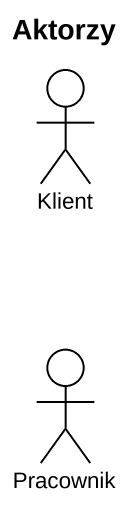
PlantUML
@startuml
title Aktorzy
actor Klient
actor Pracownik
@enduml
